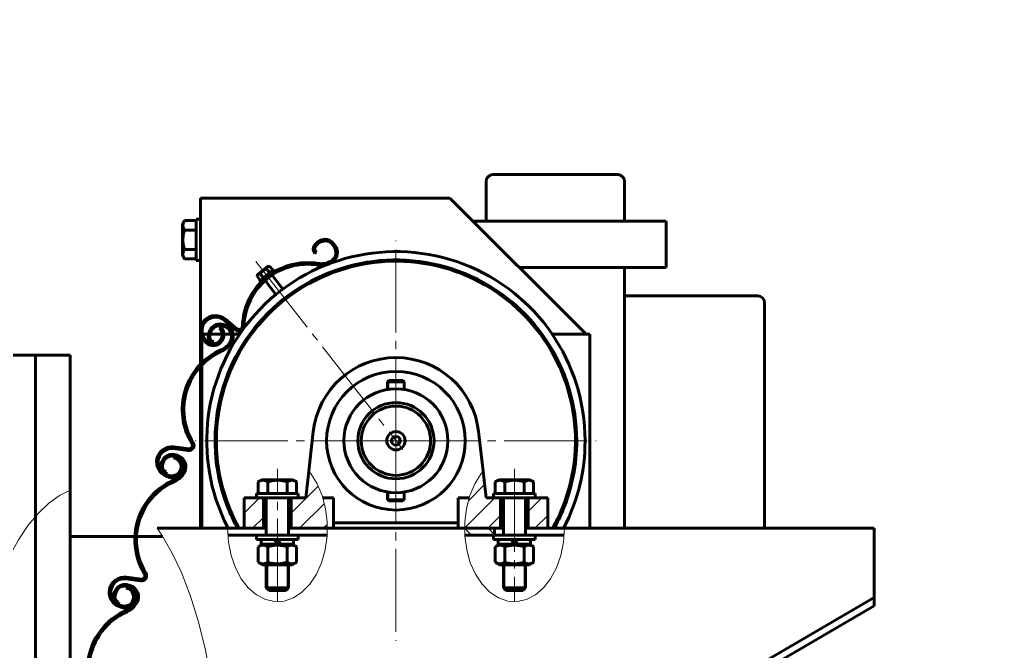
# Model space of a CAD drawing. Header units: millimetres. Extents: x 0 to 1682, y 0 to 594.
# Drawn here: x 641.1 to 820.2, y 185.7 to 299.6 of the extents above; entities that cross this region are included whole.
import ezdxf

# ---------------------------------------------------------------- set-up
doc = ezdxf.new("R2010")
doc.units = ezdxf.units.MM
for name, pattern in [('K5LT_AXLED', [19.5, 15, -1.5, 1.5, -1.5]), ('K5LT_BASIC', [0]), ('K5LT_THIN', [0]), ('K5LT_THIN_INCLUDED_TO_HATCHING', [0])]:
    doc.linetypes.add(name, pattern=pattern)
doc.layers.add('Системный слой', color=7, linetype='Continuous')
pattern_1 = [(45, (0, 0), (-2.12132, 2.12132), [])]

# ---------------------------------------------------------------- blocks, each defined once
blk = doc.blocks.new('U195')
at = {"layer": 'Системный слой', "color": 5, "linetype": 'K5LT_BASIC', "lineweight": 60, "true_color": 0x0000ff}
for start, end in [(0, 202.6705), (337.3295, 0)]:
    blk.add_arc((708.89, 223.67), 32.62, start, end, dxfattribs=at)
blk = doc.blocks.new('U196')
at = {"layer": 'Системный слой', "color": 5, "linetype": 'K5LT_BASIC', "lineweight": 60, "true_color": 0x0000ff}
for start, end in [(0, 207.1186), (332.8814, 0)]:
    blk.add_arc((708.89, 223.67), 34.12, start, end, dxfattribs=at)
blk = doc.blocks.new('U197')
at = {"layer": 'Системный слой', "color": 5, "linetype": 'K5LT_BASIC', "lineweight": 60, "true_color": 0x0000ff}
for p, q in [((675.08, 242.87), (674, 242.87)), ((677.57, 242.87), (675.38, 242.87)), ((679.23, 242.87), (677.87, 242.87)), ((680.68, 242.87), (679.53, 242.87)), ((682.83, 242.87), (682.52, 242.87)), ((735.27, 242.87), (734.96, 242.87)), ((743.89, 242.87), (737.11, 242.87))]:
    blk.add_line(p, q, dxfattribs=at)
blk = doc.blocks.new('U198')
at = {"layer": 'Системный слой', "color": 5, "linetype": 'K5LT_BASIC', "lineweight": 60, "true_color": 0x0000ff}
for p, q in [((673.89, 242.31), (673.89, 237.73)), ((673.89, 237.3), (673.89, 208.62))]:
    blk.add_line(p, q, dxfattribs=at)
blk = doc.blocks.new('U199')
at = {"layer": 'Системный слой', "color": 5, "linetype": 'K5LT_BASIC', "lineweight": 60, "true_color": 0x0000ff}
for p, q in [((643.89, 239.12), (643.89, 210.05)), ((643.89, 113.03), (643.89, 96.62))]:
    blk.add_line(p, q, dxfattribs=at)
blk = doc.blocks.new('U200')
at = {"layer": 'Системный слой', "color": 5, "linetype": 'K5LT_BASIC', "lineweight": 60, "true_color": 0x0000ff}
for p, q in [((673.64, 243.89), (673.64, 267.42)), ((673.64, 237.48), (673.64, 243.13)), ((673.64, 207.87), (673.64, 237.04))]:
    blk.add_line(p, q, dxfattribs=at)
blk = doc.blocks.new('U201')
at = {"layer": 'Системный слой', "color": 5, "linetype": 'K5LT_BASIC', "lineweight": 60, "true_color": 0x0000ff}
for p, q in [((678.52, 207.87), (665.81, 207.87)), ((721.27, 207.87), (696.52, 207.87)), ((795.14, 207.87), (739.27, 207.87))]:
    blk.add_line(p, q, dxfattribs=at)
blk = doc.blocks.new('U202')
at = {"layer": 'Системный слой', "color": 5, "linetype": 'K5LT_BASIC', "lineweight": 60, "true_color": 0x0000ff}
for p, q in [((650.14, 214.78), (650.14, 239.12)), ((650.14, 96.62), (650.14, 108.3))]:
    blk.add_line(p, q, dxfattribs=at)
blk = doc.blocks.new('U203')
at = {"layer": 'Системный слой', "color": 5, "linetype": 'K5LT_BASIC', "lineweight": 60, "true_color": 0x0000ff}
for start, end in [(338.0155, 180), (180, 201.9845)]:
    blk.add_arc((708.89, 223.67), 32.38, start, end, dxfattribs=at)
blk = doc.blocks.new('U204')
at = {"layer": 'Системный слой', "color": 7, "linetype": 'K5LT_THIN_INCLUDED_TO_HATCHING', "lineweight": 18}
for p, q in [((693.52, 217.74), (693.18, 218.17)), ((694.68, 215.9), (693.52, 217.74)), ((695.58, 213.77), (694.68, 215.9)), ((696.19, 211.43), (695.58, 213.77)), ((696.49, 208.96), (696.19, 211.43)), ((678.52, 207.87), (678.68, 205.37)), ((696.47, 206.45), (696.49, 208.96)), ((696.12, 203.99), (696.47, 206.45)), ((678.68, 205.37), (679.16, 202.97)), ((679.16, 202.97), (679.94, 200.73)), ((695.47, 201.67), (696.12, 203.99)), ((679.94, 200.73), (680.99, 198.76)), ((694.54, 199.58), (695.47, 201.67)), ((693.35, 197.78), (694.54, 199.58)), ((680.99, 198.76), (682.27, 197.11)), ((682.27, 197.11), (683.74, 195.85)), ((691.95, 196.34), (693.35, 197.78)), ((683.74, 195.85), (685.35, 195.01)), ((688.74, 194.74), (690.4, 195.32)), ((690.4, 195.32), (691.95, 196.34)), ((685.35, 195.01), (687.03, 194.64)), ((687.03, 194.64), (688.74, 194.74))]:
    blk.add_line(p, q, dxfattribs=at)
blk = doc.blocks.new('U205')
at = {"layer": 'Системный слой', "color": 5, "linetype": 'K5LT_BASIC', "lineweight": 60, "true_color": 0x0000ff}
for p, q in [((683.77, 205.87), (691.16, 205.87)), ((691.16, 205.87), (691.27, 205.87))]:
    blk.add_line(p, q, dxfattribs=at)
blk = doc.blocks.new('U206')
at = {"layer": 'Системный слой', "color": 5, "linetype": 'K5LT_BASIC', "lineweight": 60, "true_color": 0x0000ff}
for p, q in [((683.77, 206.62), (691.16, 206.62)), ((691.16, 206.62), (691.27, 206.62))]:
    blk.add_line(p, q, dxfattribs=at)
blk = doc.blocks.new('U207')
at = {"layer": 'Системный слой', "color": 5, "linetype": 'K5LT_BASIC', "lineweight": 60, "true_color": 0x0000ff}
for p, q in [((685.02, 207.87), (685.52, 207.87)), ((689.52, 207.87), (690.02, 207.87))]:
    blk.add_line(p, q, dxfattribs=at)
blk = doc.blocks.new('U208')
at = {"layer": 'Системный слой', "color": 5, "linetype": 'K5LT_BASIC', "lineweight": 60, "true_color": 0x0000ff}
for p, q in [((678.56, 206.62), (683.77, 206.62)), ((691.27, 206.62), (696.48, 206.62))]:
    blk.add_line(p, q, dxfattribs=at)
blk = doc.blocks.new('U209')
at = {"layer": 'Системный слой', "color": 5, "linetype": 'K5LT_BASIC', "lineweight": 60, "true_color": 0x0000ff}
for p, q in [((684.61, 205), (687.35, 205)), ((688, 205), (690.43, 205))]:
    blk.add_line(p, q, dxfattribs=at)
blk = doc.blocks.new('U210')
at = {"layer": 'Системный слой', "color": 5, "linetype": 'K5LT_BASIC', "lineweight": 60, "true_color": 0x0000ff}
for p, q in [((685.52, 213.37), (685.52, 206.62)), ((685.52, 201.3), (685.52, 197.12))]:
    blk.add_line(p, q, dxfattribs=at)
blk = doc.blocks.new('U211')
at = {"layer": 'Системный слой', "color": 5, "linetype": 'K5LT_BASIC', "lineweight": 60, "true_color": 0x0000ff}
for p, q in [((689.52, 213.37), (689.52, 206.62)), ((689.52, 201.3), (689.52, 197.12))]:
    blk.add_line(p, q, dxfattribs=at)
blk = doc.blocks.new('U212')
at = {"layer": 'Системный слой', "color": 5, "linetype": 'K5LT_BASIC', "lineweight": 60, "true_color": 0x0000ff}
for p, q in [((687.52, 197.12), (685.52, 197.12)), ((689.52, 197.12), (687.52, 197.12))]:
    blk.add_line(p, q, dxfattribs=at)
blk = doc.blocks.new('U213')
at = {"layer": 'Системный слой', "color": 5, "linetype": 'K5LT_BASIC', "lineweight": 60, "true_color": 0x0000ff}
for p, q in [((687.52, 196.62), (686.02, 196.62)), ((689.02, 196.62), (687.52, 196.62))]:
    blk.add_line(p, q, dxfattribs=at)
blk = doc.blocks.new('U214')
at = {"layer": 'Системный слой', "color": 7, "linetype": 'K5LT_THIN_INCLUDED_TO_HATCHING', "lineweight": 18}
for p, q in [((723.11, 215.9), (724.26, 217.74)), ((724.26, 217.74), (724.61, 218.17)), ((722.21, 213.77), (723.11, 215.9)), ((721.6, 211.43), (722.21, 213.77)), ((721.3, 208.96), (721.6, 211.43)), ((721.32, 206.45), (721.3, 208.96)), ((739.27, 207.87), (739.11, 205.37)), ((721.66, 203.99), (721.32, 206.45)), ((739.11, 205.37), (738.63, 202.97)), ((722.31, 201.67), (721.66, 203.99)), ((738.63, 202.97), (737.85, 200.73)), ((723.25, 199.58), (722.31, 201.67)), ((737.85, 200.73), (736.8, 198.76)), ((724.44, 197.78), (723.25, 199.58)), ((725.84, 196.34), (724.44, 197.78)), ((735.52, 197.11), (734.05, 195.85)), ((736.8, 198.76), (735.52, 197.11)), ((727.39, 195.32), (725.84, 196.34)), ((729.05, 194.74), (727.39, 195.32)), ((734.05, 195.85), (732.44, 195.01)), ((730.75, 194.64), (729.05, 194.74)), ((732.44, 195.01), (730.75, 194.64))]:
    blk.add_line(p, q, dxfattribs=at)
blk = doc.blocks.new('U215')
at = {"layer": 'Системный слой', "color": 5, "linetype": 'K5LT_BASIC', "lineweight": 60, "true_color": 0x0000ff}
for p, q in [((727.36, 205), (730.1, 205)), ((730.75, 205), (733.18, 205))]:
    blk.add_line(p, q, dxfattribs=at)
blk = doc.blocks.new('U216')
at = {"layer": 'Системный слой', "color": 5, "linetype": 'K5LT_BASIC', "lineweight": 60, "true_color": 0x0000ff}
for p, q in [((727.77, 207.87), (728.27, 207.87)), ((732.27, 207.87), (732.77, 207.87))]:
    blk.add_line(p, q, dxfattribs=at)
blk = doc.blocks.new('U217')
at = {"layer": 'Системный слой', "color": 5, "linetype": 'K5LT_BASIC', "lineweight": 60, "true_color": 0x0000ff}
for p, q in [((728.27, 213.37), (728.27, 206.62)), ((728.27, 201.3), (728.27, 197.12))]:
    blk.add_line(p, q, dxfattribs=at)
blk = doc.blocks.new('U218')
at = {"layer": 'Системный слой', "color": 5, "linetype": 'K5LT_BASIC', "lineweight": 60, "true_color": 0x0000ff}
for p, q in [((732.27, 213.37), (732.27, 206.62)), ((732.27, 201.3), (732.27, 197.12))]:
    blk.add_line(p, q, dxfattribs=at)
blk = doc.blocks.new('U219')
at = {"layer": 'Системный слой', "color": 5, "linetype": 'K5LT_BASIC', "lineweight": 60, "true_color": 0x0000ff}
for p, q in [((730.27, 197.12), (728.27, 197.12)), ((732.27, 197.12), (730.27, 197.12))]:
    blk.add_line(p, q, dxfattribs=at)
blk = doc.blocks.new('U220')
at = {"layer": 'Системный слой', "color": 5, "linetype": 'K5LT_BASIC', "lineweight": 60, "true_color": 0x0000ff}
for p, q in [((730.27, 196.62), (728.77, 196.62)), ((731.77, 196.62), (730.27, 196.62))]:
    blk.add_line(p, q, dxfattribs=at)
blk = doc.blocks.new('U221')
at = {"layer": 'Системный слой', "color": 5, "linetype": 'K5LT_BASIC', "lineweight": 60, "true_color": 0x0000ff}
for p, q in [((726.52, 205.87), (733.91, 205.87)), ((733.91, 205.87), (734.02, 205.87))]:
    blk.add_line(p, q, dxfattribs=at)
blk = doc.blocks.new('U222')
at = {"layer": 'Системный слой', "color": 5, "linetype": 'K5LT_BASIC', "lineweight": 60, "true_color": 0x0000ff}
for p, q in [((726.52, 206.62), (733.91, 206.62)), ((733.91, 206.62), (734.02, 206.62))]:
    blk.add_line(p, q, dxfattribs=at)
blk = doc.blocks.new('U223')
at = {"layer": 'Системный слой', "color": 7, "linetype": 'K5LT_THIN_INCLUDED_TO_HATCHING', "lineweight": 18}
for p, q in [((648.2, 213.79), (646.28, 212.41)), ((650.14, 214.78), (648.2, 213.79)), ((646.28, 212.41), (644.4, 210.62)), ((644.4, 210.62), (642.57, 208.41)), ((642.57, 208.41), (640.81, 205.77)), ((666.77, 206.46), (665.81, 207.87)), ((668.52, 203.41), (666.77, 206.46)), ((640.81, 205.77), (639.11, 202.7)), ((639.11, 202.7), (637.51, 199.18)), ((670.2, 199.87), (668.52, 203.41)), ((637.51, 199.18), (636.01, 195.18)), ((671.77, 195.81), (670.2, 199.87)), ((673.22, 191.18), (671.77, 195.81)), ((636.01, 195.18), (634.64, 190.69)), ((634.64, 190.69), (633.42, 185.67)), ((674.52, 185.95), (673.22, 191.18)), ((633.42, 185.67), (632.4, 180.1)), ((675.6, 180.09), (674.52, 185.95)), ((632.4, 180.1), (631.62, 173.98)), ((676.42, 173.6), (675.6, 180.09)), ((631.62, 173.98), (631.13, 167.33)), ((676.9, 166.64), (676.42, 173.6)), ((631.13, 167.33), (631.01, 160.31)), ((676.98, 159.54), (676.9, 166.64)), ((631.01, 160.31), (631.27, 153.23)), ((676.69, 152.66), (676.98, 159.54)), ((631.27, 153.23), (631.92, 146.45)), ((676.06, 146.24), (676.69, 152.66)), ((631.92, 146.45), (632.86, 140.24)), ((675.16, 140.37), (676.06, 146.24)), ((632.86, 140.24), (634.05, 134.67)), ((674.04, 135.06), (675.16, 140.37)), ((634.05, 134.67), (635.42, 129.72)), ((672.75, 130.28), (674.04, 135.06)), ((635.42, 129.72), (636.93, 125.35)), ((671.32, 126.02), (672.75, 130.28)), ((669.77, 122.24), (671.32, 126.02)), ((636.93, 125.35), (638.55, 121.53)), ((638.55, 121.53), (640.27, 118.22)), ((640.27, 118.22), (642.06, 115.39)), ((642.06, 115.39), (643.9, 113.02)), ((643.9, 113.02), (645.8, 111.09)), ((645.8, 111.09), (647.73, 109.59)), ((647.73, 109.59), (649.69, 108.5)), ((649.69, 108.5), (650.14, 108.3))]:
    blk.add_line(p, q, dxfattribs=at)
blk = doc.blocks.new('U224')
at = {"layer": 'Системный слой', "color": 5, "linetype": 'K5LT_BASIC', "lineweight": 60, "true_color": 0x0000ff}
for p, q in [((661.81, 206.37), (650.14, 206.37)), ((666.82, 206.37), (662.11, 206.37))]:
    blk.add_line(p, q, dxfattribs=at)
blk = doc.blocks.new('U225')
at = {"layer": 'Системный слой', "color": 5, "linetype": 'K5LT_BASIC', "lineweight": 60, "true_color": 0x0000ff}
for p, q in [((661.81, 206.37), (656.77, 206.37)), ((666.82, 206.37), (662.11, 206.37))]:
    blk.add_line(p, q, dxfattribs=at)
blk = doc.blocks.new('U226')
at = {"layer": 'Системный слой', "color": 30, "linetype": 'K5LT_AXLED', "lineweight": 18, "true_color": 0xff8000}
for q in [(708.89, 259.8), (672.77, 223.67), (708.89, 187.55), (745.02, 223.67)]:
    blk.add_line((708.89, 223.67), q, dxfattribs=at)

msp = doc.modelspace()

# ---------------------------------------------------------------- hatches: boundary and pattern name
at = {"layer": 'Системный слой'}
h = msp.add_hatch(dxfattribs=at)
h.set_pattern_fill('Металл', angle=45, style=0, pattern_type=0)
h.set_pattern_definition(pattern_1)
h.paths.add_polyline_path([(690.0189, 207.8718), (696.5189, 207.8718), (696.3576, 210.3693), (695.8794, 212.7771), (695.1016, 215.0092), (694.0519, 216.9854), (693.1823, 218.1696), (692.6439, 213.3718), (690.0189, 213.3718)])
h.paths.add_polyline_path([(681.5189, 207.8718), (685.0189, 207.8718), (685.0189, 213.3718), (681.5189, 213.3718)])
h = msp.add_hatch(dxfattribs=at)
h.set_pattern_fill('Металл', angle=45, style=0, pattern_type=0)
h.set_pattern_definition(pattern_1)
h.paths.add_polyline_path([(732.7689, 207.8718), (736.2689, 207.8718), (736.2689, 213.3718), (732.7689, 213.3718)])
h.paths.add_polyline_path([(721.2689, 207.8718), (727.7689, 207.8718), (727.7689, 213.3718), (725.1439, 213.3718), (724.6055, 218.1696), (723.3886, 216.4135), (722.4184, 214.3512), (721.7296, 212.0566), (721.3469, 209.612)])
h = msp.add_hatch(dxfattribs=at)
h.set_pattern_fill('Металл', angle=135, style=0, pattern_type=0)
h.set_pattern_definition([(135, (0, 0), (-2.12132, -2.12132), [])])
h.paths.add_polyline_path([(726.6439, 207.8718), (721.2689, 207.8718), (721.309, 206.6218), (726.6439, 206.6218)])

# ---------------------------------------------------------------- linework, layer by layer
at = {"layer": 'Системный слой', "color": 5, "linetype": 'K5LT_BASIC', "lineweight": 60, "true_color": 0x0000ff}
for p, q in [((748.8939, 271.6718), (726.3939, 271.6718)), ((725.1439, 270.4218), (725.1439, 263.2968)), ((750.1439, 270.4218), (750.1439, 263.2968)), ((673.6439, 267.4218), (675.8939, 267.4218)), ((675.8939, 267.4218), (718.6439, 267.4218)), ((743.1939, 242.8718), (718.6439, 267.4218)), ((670.7485, 263.3859), (670.3939, 262.7718)), ((672.8939, 263.3859), (670.7485, 263.3859)), ((672.8939, 256.1718), (672.8939, 263.6718)), ((673.6439, 263.6718), (672.8939, 263.6718)), ((673.6439, 256.1718), (673.6439, 263.6718)), ((670.3939, 262.7718), (670.3939, 257.0718)), ((672.8939, 261.6539), (670.7485, 261.6539)), ((757.6439, 263.2968), (722.7689, 263.2968)), ((757.6439, 263.2968), (757.6439, 254.9218)), ((672.8939, 258.1898), (670.7485, 258.1898)), ((697.698, 258.74), (697.4723, 259.0395)), ((697.7119, 259.2201), (697.9376, 258.9206)), ((670.7485, 256.4577), (670.3939, 257.0718)), ((672.8939, 256.4577), (670.7485, 256.4577)), ((694.2873, 257.422), (694.1823, 257.5613)), ((694.5269, 257.6026), (694.2873, 257.422)), ((694.4219, 257.7418), (694.5269, 257.6026)), ((673.6439, 256.1718), (672.8939, 256.1718)), ((685.7584, 255.0839), (684.0028, 253.717)), ((686.1412, 253.9562), (685.5674, 254.6931)), ((686.1368, 255.1365), (685.7584, 255.0839)), ((686.7106, 254.3995), (686.1368, 255.1365)), ((687.0075, 254.3138), (686.8539, 254.5111)), ((757.6439, 254.9218), (731.1439, 254.9218)), ((750.1439, 254.9218), (750.1439, 249.7968)), ((683.8591, 253.363), (684.0028, 253.717)), ((684.4328, 252.6261), (683.8591, 253.363)), ((685.0023, 253.0695), (684.4285, 253.8064)), ((685.1039, 252.8318), (685.1211, 252.8098)), ((686.3467, 253.7993), (686.362, 253.7796)), ((686.5467, 253.5424), (688.5006, 251.0329)), ((684.4431, 252.3172), (684.2895, 252.5145)), ((685.3058, 252.5725), (687.2598, 250.0628)), ((750.1439, 249.7968), (750.1439, 248.5468)), ((774.1439, 249.7968), (750.1439, 249.7968)), ((750.1439, 248.5468), (750.1439, 207.8718)), ((775.3939, 207.8718), (775.3939, 248.5468)), ((678.1517, 245.6042), (680.1851, 243.8706)), ((677.0784, 243.9923), (677.289, 244.206)), ((678.0687, 244.2041), (677.7163, 244.3324)), ((677.8189, 244.6143), (678.1713, 244.486)), ((679.9905, 243.6423), (677.957, 245.3759)), ((674.3443, 241.627), (674.1713, 241.8566)), ((674.4109, 242.0371), (674.5839, 241.8075)), ((743.8939, 208.6218), (743.8939, 242.8718)), ((675.926, 241.2411), (675.7622, 241.3008)), ((675.8648, 241.5827), (676.0286, 241.523)), ((676.0286, 241.523), (675.926, 241.2411)), ((606.3939, 239.1218), (643.8939, 239.1218)), ((643.8939, 239.1218), (645.8939, 239.1218)), ((645.8939, 239.1218), (650.1439, 239.1218)), ((707.6307, 234.5468), (707.3939, 234.31)), ((707.3939, 234.31), (707.3939, 232.9261)), ((710.3939, 234.31), (707.3939, 234.31)), ((710.1571, 234.5468), (707.6307, 234.5468)), ((710.1571, 234.5468), (710.3939, 234.31)), ((710.3939, 234.31), (710.3939, 232.9261)), ((693.9875, 225.3446), (693.1823, 218.1696)), ((724.6055, 218.1696), (723.8003, 225.3446)), ((671.4408, 221.8979), (668.7911, 222.2443)), ((668.83, 222.5418), (671.4796, 222.1953)), ((668.8079, 220.6054), (668.8681, 220.8993)), ((669.5182, 220.7118), (669.1658, 220.8401)), ((669.2684, 221.122), (669.6208, 220.9937)), ((667.3755, 217.7488), (667.2116, 217.8084)), ((667.3143, 218.0904), (667.4781, 218.0307)), ((667.4781, 218.0307), (667.3755, 217.7488)), ((667.803, 217.1325), (667.5329, 217.2309)), ((667.6355, 217.5128), (667.9057, 217.4145)), ((692.6439, 213.3718), (693.1823, 218.1696)), ((724.6055, 218.1696), (725.1439, 213.3718)), ((684.0548, 216.2673), (684.6689, 216.6218)), ((684.0548, 214.1218), (684.0548, 216.2673)), ((690.3689, 216.6218), (684.6689, 216.6218)), ((685.7868, 214.1218), (685.7868, 216.2673)), ((689.251, 214.1218), (689.251, 216.2673)), ((690.983, 216.2673), (690.3689, 216.6218)), ((690.983, 214.1218), (690.983, 216.2673)), ((726.8048, 216.2673), (727.4189, 216.6218)), ((726.8048, 214.1218), (726.8048, 216.2673)), ((733.1189, 216.6218), (727.4189, 216.6218)), ((728.5368, 214.1218), (728.5368, 216.2673)), ((732.001, 214.1218), (732.001, 216.2673)), ((733.733, 216.2673), (733.1189, 216.6218)), ((733.733, 214.1218), (733.733, 216.2673)), ((650.1439, 183.8718), (650.1439, 214.7765)), ((681.5189, 213.3718), (683.7689, 213.3718)), ((681.5189, 207.8718), (681.5189, 213.3718)), ((683.7689, 213.3718), (683.7689, 214.1218)), ((683.7689, 214.1218), (691.2689, 214.1218)), ((683.7689, 213.3718), (691.2689, 213.3718)), ((685.0189, 213.3718), (685.0189, 207.8718)), ((690.0189, 213.3718), (690.0189, 207.8718)), ((691.2689, 213.3718), (691.2689, 214.1218)), ((691.2689, 213.3718), (692.6439, 213.3718)), ((695.7069, 213.3718), (697.6439, 213.3718)), ((697.6439, 213.3718), (697.6439, 207.8718)), ((707.3939, 213.0336), (707.3939, 214.4176)), ((710.3939, 213.0336), (710.3939, 214.4176)), ((720.1439, 207.8718), (720.1439, 213.3718)), ((720.1439, 213.3718), (722.0809, 213.3718)), ((725.1439, 213.3718), (726.5189, 213.3718)), ((726.5189, 213.3718), (726.5189, 214.1218)), ((726.5189, 214.1218), (734.0189, 214.1218)), ((726.5189, 213.3718), (734.0189, 213.3718)), ((727.7689, 213.3718), (727.7689, 207.8718)), ((732.7689, 213.3718), (732.7689, 207.8718)), ((734.0189, 213.3718), (734.0189, 214.1218)), ((734.0189, 213.3718), (736.2689, 213.3718)), ((736.2689, 213.3718), (736.2689, 207.8718)), ((707.6307, 212.7968), (707.3939, 213.0336)), ((707.3939, 213.0336), (710.3939, 213.0336)), ((707.6307, 212.7968), (710.1571, 212.7968)), ((710.1571, 212.7968), (710.3939, 213.0336)), ((643.8939, 113.0323), (643.8939, 210.049)), ((673.8939, 208.6218), (673.8939, 207.8718)), ((681.5189, 207.8718), (678.5189, 207.8718)), ((685.0189, 207.8718), (681.5189, 207.8718)), ((696.5189, 207.8718), (690.0189, 207.8718)), ((696.5189, 207.8718), (697.6439, 207.8718)), ((697.6439, 208.8718), (720.1439, 208.8718)), ((720.1439, 207.8718), (721.2689, 207.8718)), ((727.7689, 207.8718), (721.2689, 207.8718)), ((721.2689, 207.8718), (726.6439, 207.8718)), ((726.6439, 206.6218), (726.6439, 207.8718)), ((736.2689, 207.8718), (732.7689, 207.8718)), ((739.2689, 207.8718), (736.2689, 207.8718)), ((743.8939, 207.8718), (743.8939, 208.6218)), ((795.1439, 205.8718), (795.1439, 207.8718)), ((656.7689, 206.3718), (654.6439, 206.3718)), ((683.7689, 205.8718), (683.7689, 206.6218)), ((691.2689, 205.8718), (691.2689, 206.6218)), ((726.5189, 206.6218), (721.309, 206.6218)), ((726.5189, 205.8718), (726.5189, 206.6218)), ((734.0189, 206.6218), (739.2288, 206.6218)), ((734.0189, 205.8718), (734.0189, 206.6218)), ((684.8189, 204.9968), (684.0548, 204.5557)), ((684.0548, 204.5557), (684.0548, 201.738)), ((684.6064, 204.9968), (684.6064, 205.8718)), ((685.7868, 204.5557), (685.7868, 201.738)), ((687.0338, 205.8718), (687.3522, 204.9968)), ((687.3522, 204.9968), (688.004, 204.9968)), ((687.6856, 205.8718), (688.004, 204.9968)), ((689.251, 204.5557), (689.251, 201.738)), ((690.2189, 204.9968), (690.983, 204.5557)), ((690.4314, 204.9968), (690.4314, 205.8718)), ((690.983, 204.5557), (690.983, 201.738)), ((727.5689, 204.9968), (726.8048, 204.5557)), ((726.8048, 204.5557), (726.8048, 201.738)), ((727.3564, 204.9968), (727.3564, 205.8718)), ((728.5368, 204.5557), (728.5368, 201.738)), ((729.7838, 205.8718), (730.1022, 204.9968)), ((730.1022, 204.9968), (730.754, 204.9968)), ((730.4356, 205.8718), (730.754, 204.9968)), ((732.001, 204.5557), (732.001, 201.738)), ((732.9689, 204.9968), (733.733, 204.5557)), ((733.1814, 204.9968), (733.1814, 205.8718)), ((733.733, 204.5557), (733.733, 201.738)), ((795.1439, 195.3718), (795.1439, 205.8718)), ((684.0548, 201.738), (684.8189, 201.2968)), ((684.8189, 201.2968), (690.2189, 201.2968)), ((690.983, 201.738), (690.2189, 201.2968)), ((726.8048, 201.738), (727.5689, 201.2968)), ((727.5689, 201.2968), (732.9689, 201.2968)), ((733.733, 201.738), (732.9689, 201.2968)), ((660.2795, 199.0495), (662.9291, 198.703)), ((662.8902, 198.4055), (660.2406, 198.752)), ((660.2574, 197.1131), (660.3176, 197.407)), ((660.9677, 197.2195), (660.6153, 197.3477)), ((660.7179, 197.6297), (661.0703, 197.5014)), ((685.5189, 197.1218), (686.0189, 196.6218)), ((689.5189, 197.1218), (689.0189, 196.6218)), ((728.2689, 197.1218), (728.7689, 196.6218)), ((732.2689, 197.1218), (731.7689, 196.6218)), ((795.1439, 195.3718), (669.7722, 122.2384)), ((795.1439, 193.8718), (795.1439, 195.3718)), ((658.825, 194.2565), (658.6611, 194.3161)), ((658.7638, 194.598), (658.9276, 194.5384)), ((658.9276, 194.5384), (658.825, 194.2565)), ((659.2525, 193.6402), (658.9824, 193.7386)), ((659.085, 194.0205), (659.3551, 193.9221)), ((795.1439, 193.8718), (668.7746, 120.1564))]:
    msp.add_line(p, q, dxfattribs=at)
at = {"layer": 'Системный слой', "color": 30, "linetype": 'K5LT_AXLED', "lineweight": 18, "true_color": 0xff8000}
for p, q in [((683.6491, 255.9764), (710.1254, 222.096)), ((687.5189, 194.6218), (687.5189, 218.6218)), ((730.2689, 218.6218), (730.2689, 194.6218))]:
    msp.add_line(p, q, dxfattribs=at)
at = {"layer": 'Системный слой', "color": 7, "linetype": 'K5LT_THIN', "lineweight": 18}
for p, q in [((685.2026, 252.9086), (685.2148, 252.8928)), ((685.2026, 252.9086), (685.2148, 252.8928)), ((685.3994, 252.6557), (686.892, 250.7387)), ((685.3994, 252.6557), (686.892, 250.7387)), ((686.2481, 253.7225), (686.2588, 253.7088)), ((686.4434, 253.4717), (687.9375, 251.5527)), ((687.9375, 251.5527), (688.4005, 250.958)), ((687.3567, 250.1419), (686.892, 250.7387)), ((707.6126, 234.31), (707.6126, 234.5288)), ((707.6126, 234.31), (707.6126, 232.9589)), ((710.1751, 234.31), (710.1751, 234.5288)), ((710.1751, 234.31), (710.1751, 232.9589)), ((707.6126, 213.0336), (707.6126, 214.3848)), ((710.1751, 213.0336), (710.1751, 214.3848)), ((707.6126, 213.0336), (707.6126, 212.8149)), ((710.1751, 213.0336), (710.1751, 212.8149)), ((685.7689, 201.2968), (685.7689, 197.1218)), ((689.2689, 201.2968), (689.2689, 197.1218)), ((728.5189, 201.2968), (728.5189, 197.1218)), ((732.0189, 201.2968), (732.0189, 197.1218)), ((685.7689, 197.1218), (685.7689, 196.8718)), ((689.2689, 197.1218), (689.2689, 196.8718)), ((728.5189, 197.1218), (728.5189, 196.8718)), ((732.0189, 197.1218), (732.0189, 196.8718))]:
    msp.add_line(p, q, dxfattribs=at)
at = {"layer": 'Системный слой', "color": 5, "linetype": 'K5LT_BASIC', "lineweight": 60, "true_color": 0x0000ff}
for radius in [12.5, 9.375, 6.875, 6.25, 1.65, 0.7875]:
    msp.add_circle((708.8939, 223.6718), radius, dxfattribs=at)
for centre, radius, start, end in [((726.3939, 270.4218), 1.25, 90, 180), ((748.8939, 270.4218), 1.25, 0, 90), ((696.5181, 257.24), 2.875, 117.456943, 145.216457), ((696.1146, 258.0164), 2, 37, 117.456943), ((695.0808, 258.2383), 1.125, 145.216457, 217), ((695.0808, 258.2383), 0.825, 145.216457, 217), ((696.5181, 257.24), 2.575, 117.456943, 145.216457), ((696.1146, 258.0164), 1.7, 37, 117.456943), ((696.2405, 257.6417), 1.825, 299.537332, 37), ((696.2405, 257.6417), 2.125, 299.537332, 37), ((692.9623, 244.0587), 11.75, 80.620922, 178.669111), ((692.9623, 244.0587), 11.45, 80.620922, 178.669111), ((695.4394, 259.0555), 3.75, 260.620922, 299.537332), ((695.4394, 259.0555), 3.45, 260.620922, 299.537332), ((774.1439, 248.5468), 1.25, 0, 90), ((676.3675, 243.5116), 2.75, 49.54983, 217), ((676.3675, 243.5116), 2.45, 49.54983, 217), ((675.9116, 242.808), 1.9625, 217, 45.423967), ((675.9116, 242.808), 1.6625, 217, 45.423967), ((677.8961, 242.3035), 2.875, 150.456943, 178.216457), ((677.1348, 242.7349), 2, 70, 150.456943), ((677.1348, 242.7349), 1.7, 70, 150.456943), ((677.4445, 242.4892), 1.825, 332.537332, 70), ((677.4445, 242.4892), 2.125, 332.537332, 70), ((680.5906, 244.3462), 0.925, 229.54983, 358.669111), ((680.5906, 244.3462), 0.625, 229.54983, 358.669111), ((676.1469, 242.3579), 1.125, 178.216457, 250), ((676.1469, 242.3579), 0.825, 178.216457, 250), ((677.8961, 242.3035), 2.575, 150.456943, 178.216457), ((682.093, 229.3121), 11.75, 113.620922, 211.669111), ((676.0026, 243.2386), 3.45, 293.620922, 332.537332), ((676.0026, 243.2386), 3.75, 293.620922, 332.537332), ((682.093, 229.3121), 11.45, 113.620922, 211.669111), ((708.8939, 223.6718), 15, 6.402847, 173.597153), ((668.4734, 219.815), 2.75, 82.54983, 250), ((668.4734, 219.815), 2.45, 82.54983, 250), ((671.5607, 222.8151), 0.925, 262.54983, 31.669111), ((671.5607, 222.8151), 0.625, 262.54983, 31.669111), ((668.5843, 219.2426), 2, 70, 150.456943), ((668.5843, 219.2426), 1.7, 70, 150.456943), ((668.4743, 218.9767), 1.9625, 250, 78.423967), ((668.4743, 218.9767), 1.6625, 250, 78.423967), ((668.894, 218.9969), 1.825, 332.537332, 70), ((668.894, 218.9969), 2.125, 332.537332, 70), ((667.5964, 218.8656), 1.125, 178.216457, 250), ((669.3456, 218.8111), 2.875, 150.456943, 178.216457), ((667.5964, 218.8656), 0.825, 178.216457, 250), ((669.3456, 218.8111), 2.575, 150.456943, 178.216457), ((667.4521, 219.7463), 3.45, 293.620922, 332.537332), ((667.4521, 219.7463), 3.75, 293.620922, 332.537332), ((673.5425, 205.8198), 11.75, 113.620922, 152.975596), ((673.5425, 205.8198), 11.45, 113.620922, 153.482296), ((708.8939, 223.6718), 32.375, 201.984454, 209.21124), ((708.8939, 223.6718), 32.375, 330.78876, 338.015546), ((673.5425, 205.8198), 11.75, 152.975596, 211.669111), ((673.5425, 205.8198), 11.45, 153.482296, 211.669111), ((708.8939, 223.6718), 32.625, 202.670482, 208.966043), ((708.8939, 223.6718), 32.625, 331.033957, 337.329518), ((708.8939, 223.6718), 34.125, 207.118594, 207.581099), ((708.8939, 223.6718), 34.125, 332.418901, 332.881406), ((659.9229, 196.3227), 2.75, 82.54983, 250), ((663.0102, 199.3227), 0.925, 262.54983, 31.669111), ((663.0102, 199.3227), 0.625, 262.54983, 31.669111), ((659.9229, 196.3227), 2.45, 82.54983, 250), ((660.0338, 195.7503), 2, 70, 150.456943), ((660.0338, 195.7503), 1.7, 70, 150.456943), ((659.9238, 195.4844), 1.9625, 250, 78.423967), ((659.9238, 195.4844), 1.6625, 250, 78.423967), ((660.3435, 195.5045), 1.825, 332.537332, 70), ((660.3435, 195.5045), 2.125, 332.537332, 70), ((659.0459, 195.3733), 1.125, 178.216457, 250), ((660.7951, 195.3188), 2.875, 150.456943, 178.216457), ((659.0459, 195.3733), 0.825, 178.216457, 250), ((660.7951, 195.3188), 2.575, 150.456943, 178.216457), ((658.9016, 196.2539), 3.45, 293.620922, 332.537332), ((658.9016, 196.2539), 3.75, 293.620922, 332.537332), ((664.992, 182.3275), 11.75, 113.620922, 172.447365), ((664.992, 182.3275), 11.45, 113.620922, 172.248279)]:
    msp.add_arc(centre, radius, start, end, dxfattribs=at)
for points, degree, knots in [([(670.7485, 263.3859), (670.7096, 263.3186), (670.6508, 263.2072), (670.588, 263.0603), (670.5527, 262.9601), (670.5245, 262.8643), (670.5022, 262.767), (670.4861, 262.6552), (670.4795, 262.5498), (670.4812, 262.4488), (670.4902, 262.3523), (670.5055, 262.2587), (670.5303, 262.152), (670.5764, 262.0046), (670.6499, 261.8334), (670.7171, 261.7082), (670.7485, 261.6539)], 3, [0, 0, 0, 0, 2.03197676, 3.33971817, 4.35691028, 4.98286377, 6.14673398, 7.19733448, 8.23107414, 9.20464301, 10.12610383, 11.03238569, 11.92740894, 13.24282625, 15.35658079, 17, 17, 17, 17]), ([(670.7485, 261.6539), (670.7143, 261.5357), (670.6678, 261.3611), (670.6101, 261.1088), (670.5757, 260.9348), (670.5411, 260.7299), (670.5189, 260.5663), (670.499, 260.3714), (670.4861, 260.1925), (670.4795, 259.9816), (670.4812, 259.7796), (670.4902, 259.5866), (670.5055, 259.3994), (670.5303, 259.186), (670.5764, 258.8912), (670.6499, 258.5487), (670.7171, 258.2985), (670.7485, 258.1898)], 3, [0, 0, 0, 0, 1.88979329, 2.77228609, 3.97396019, 4.61319913, 5.96225261, 6.50830656, 7.62070709, 8.71525498, 9.7460926, 10.72175699, 11.68134955, 12.62902123, 14.02181603, 16.25990907, 18, 18, 18, 18]), ([(670.7485, 258.1898), (670.7096, 258.1225), (670.6508, 258.0111), (670.588, 257.8642), (670.5527, 257.7639), (670.5245, 257.6682), (670.5022, 257.5708), (670.4861, 257.4591), (670.4795, 257.3537), (670.4812, 257.2526), (670.4902, 257.1561), (670.5055, 257.0626), (670.5303, 256.9558), (670.5764, 256.8085), (670.6499, 256.6372), (670.7171, 256.5121), (670.7485, 256.4577)], 3, [0, 0, 0, 0, 2.03197676, 3.33971817, 4.35691028, 4.98286377, 6.14673398, 7.19733448, 8.23107414, 9.20464301, 10.12610383, 11.03238569, 11.92740894, 13.24282625, 15.35658079, 17, 17, 17, 17]), ([(684.2895, 252.5145), (684.4328, 252.6261), (686.7106, 254.3995), (686.8539, 254.5111)], 1, [0, 0, 0.72649731, 12.27350269, 13, 13]), ([(684.4285, 253.8064), (684.4713, 253.8653), (684.5469, 253.9633), (684.6675, 254.1007), (684.7886, 254.2217), (684.926, 254.3384), (685.0729, 254.4435), (685.2204, 254.5319), (685.3845, 254.616), (685.499, 254.6658), (685.5674, 254.6931)], 3, [0, 0, 0, 0, 1.59579414, 2.73694454, 4.10825495, 5.48183588, 6.85825495, 8.23694454, 9.38746081, 11, 11, 11, 11]), ([(686.1368, 255.1365), (686.0969, 255.1309), (686.0308, 255.1184), (685.9389, 255.0905), (685.859, 255.0549), (685.7831, 255.0058), (685.7164, 254.9446), (685.6618, 254.8756), (685.6115, 254.7928), (685.5828, 254.731), (685.5674, 254.6931)], 3, [0, 0, 0, 0, 1.59364619, 2.73359518, 4.10395904, 5.47717591, 6.85395904, 8.23359518, 9.38531285, 11, 11, 11, 11]), ([(683.8591, 253.363), (683.8743, 253.4005), (683.9026, 253.4616), (683.9523, 253.5439), (684.0064, 253.6127), (684.0727, 253.6741), (684.1484, 253.7237), (684.2286, 253.7597), (684.3212, 253.7881), (684.3881, 253.8008), (684.4285, 253.8064)], 3, [0, 0, 0, 0, 1.59580889, 2.73696753, 4.10828445, 5.48186787, 6.85828445, 8.23696753, 9.38747556, 11, 11, 11, 11]), ([(684.4431, 252.3172), (685.1039, 252.8318), (686.3467, 253.7993), (687.0075, 254.3138)], 1, [0, 0, 3.35, 9.65, 13, 13]), ([(685.7868, 216.2673), (685.7196, 216.3061), (685.6081, 216.3649), (685.4612, 216.4278), (685.361, 216.463), (685.2652, 216.4912), (685.1679, 216.5135), (685.0561, 216.5297), (684.9507, 216.5363), (684.8497, 216.5345), (684.7532, 216.5256), (684.6596, 216.5102), (684.5529, 216.4854), (684.4055, 216.4393), (684.2343, 216.3659), (684.1091, 216.2987), (684.0548, 216.2673)], 3, [0, 0, 0, 0, 2.03197676, 3.33971817, 4.35691028, 4.98286377, 6.14673398, 7.19733448, 8.23107414, 9.20464301, 10.12610383, 11.03238569, 11.92740894, 13.24282625, 15.35658079, 17, 17, 17, 17]), ([(689.251, 216.2673), (689.1327, 216.3014), (688.9582, 216.348), (688.7058, 216.4056), (688.5318, 216.4401), (688.3269, 216.4746), (688.1633, 216.4968), (687.9685, 216.5167), (687.7895, 216.5297), (687.5787, 216.5363), (687.3766, 216.5345), (687.1836, 216.5256), (686.9965, 216.5102), (686.783, 216.4854), (686.4883, 216.4393), (686.1458, 216.3659), (685.8956, 216.2987), (685.7868, 216.2673)], 3, [0, 0, 0, 0, 1.88979329, 2.77228609, 3.97396019, 4.61319913, 5.96225261, 6.50830656, 7.62070709, 8.71525498, 9.7460926, 10.72175699, 11.68134955, 12.62902123, 14.02181603, 16.25990907, 18, 18, 18, 18]), ([(690.983, 216.2673), (690.9157, 216.3061), (690.8043, 216.3649), (690.6574, 216.4278), (690.5571, 216.463), (690.4614, 216.4912), (690.3641, 216.5135), (690.2523, 216.5297), (690.1469, 216.5363), (690.0458, 216.5345), (689.9493, 216.5256), (689.8558, 216.5102), (689.749, 216.4854), (689.6017, 216.4393), (689.4304, 216.3659), (689.3053, 216.2987), (689.251, 216.2673)], 3, [0, 0, 0, 0, 2.03197676, 3.33971817, 4.35691028, 4.98286377, 6.14673398, 7.19733448, 8.23107414, 9.20464301, 10.12610383, 11.03238569, 11.92740894, 13.24282625, 15.35658079, 17, 17, 17, 17]), ([(728.5368, 216.2673), (728.4696, 216.3061), (728.3581, 216.3649), (728.2112, 216.4278), (728.111, 216.463), (728.0152, 216.4912), (727.9179, 216.5135), (727.8061, 216.5297), (727.7007, 216.5363), (727.5997, 216.5345), (727.5032, 216.5256), (727.4096, 216.5102), (727.3029, 216.4854), (727.1555, 216.4393), (726.9843, 216.3659), (726.8591, 216.2987), (726.8048, 216.2673)], 3, [0, 0, 0, 0, 2.03197676, 3.33971817, 4.35691028, 4.98286377, 6.14673398, 7.19733448, 8.23107414, 9.20464301, 10.12610383, 11.03238569, 11.92740894, 13.24282625, 15.35658079, 17, 17, 17, 17]), ([(732.001, 216.2673), (731.8827, 216.3014), (731.7082, 216.348), (731.4558, 216.4056), (731.2818, 216.4401), (731.0769, 216.4746), (730.9133, 216.4968), (730.7185, 216.5167), (730.5395, 216.5297), (730.3287, 216.5363), (730.1266, 216.5345), (729.9336, 216.5256), (729.7465, 216.5102), (729.533, 216.4854), (729.2383, 216.4393), (728.8958, 216.3659), (728.6456, 216.2987), (728.5368, 216.2673)], 3, [0, 0, 0, 0, 1.88979329, 2.77228609, 3.97396019, 4.61319913, 5.96225261, 6.50830656, 7.62070709, 8.71525498, 9.7460926, 10.72175699, 11.68134955, 12.62902123, 14.02181603, 16.25990907, 18, 18, 18, 18]), ([(733.733, 216.2673), (733.6657, 216.3061), (733.5543, 216.3649), (733.4074, 216.4278), (733.3071, 216.463), (733.2114, 216.4912), (733.1141, 216.5135), (733.0023, 216.5297), (732.8969, 216.5363), (732.7958, 216.5345), (732.6993, 216.5256), (732.6058, 216.5102), (732.499, 216.4854), (732.3517, 216.4393), (732.1804, 216.3659), (732.0553, 216.2987), (732.001, 216.2673)], 3, [0, 0, 0, 0, 2.03197676, 3.33971817, 4.35691028, 4.98286377, 6.14673398, 7.19733448, 8.23107414, 9.20464301, 10.12610383, 11.03238569, 11.92740894, 13.24282625, 15.35658079, 17, 17, 17, 17]), ([(685.7868, 204.5557), (685.6894, 204.6119), (685.5421, 204.6864), (685.356, 204.7542), (685.2347, 204.7875), (685.1312, 204.8079), (685.0319, 204.8201), (684.9336, 204.8249), (684.8332, 204.822), (684.7321, 204.8113), (684.6315, 204.7929), (684.5158, 204.7634), (684.3221, 204.6973), (684.1636, 204.6185), (684.0548, 204.5557)], 3, [0, 0, 0, 0, 2.59801481, 3.88110665, 4.83960095, 5.73074982, 6.54245647, 7.38359835, 8.24526286, 9.11284516, 9.97477882, 10.82974871, 12.09637391, 15, 15, 15, 15]), ([(689.251, 204.5557), (689.0785, 204.6055), (688.8096, 204.6745), (688.4755, 204.7393), (688.2792, 204.7696), (688.11, 204.7911), (687.9396, 204.8079), (687.7411, 204.8201), (687.5445, 204.8249), (687.3436, 204.822), (687.1414, 204.8113), (686.9403, 204.7929), (686.7416, 204.7676), (686.4812, 204.7254), (686.1619, 204.6582), (685.9107, 204.5915), (685.7868, 204.5557)], 3, [0, 0, 0, 0, 2.6055268, 4.02084955, 4.9336382, 5.48488108, 6.49484979, 7.414784, 8.36807813, 9.34463124, 10.32789118, 11.30474933, 12.27371521, 13.23236096, 15.12615549, 17, 17, 17, 17]), ([(690.983, 204.5557), (690.8856, 204.6119), (690.7383, 204.6864), (690.5522, 204.7542), (690.4309, 204.7875), (690.3273, 204.8079), (690.2281, 204.8201), (690.1298, 204.8249), (690.0293, 204.822), (689.9283, 204.8113), (689.8277, 204.7929), (689.712, 204.7634), (689.5182, 204.6973), (689.3597, 204.6185), (689.251, 204.5557)], 3, [0, 0, 0, 0, 2.59801481, 3.88110665, 4.83960095, 5.73074982, 6.54245647, 7.38359835, 8.24526286, 9.11284516, 9.97477882, 10.82974871, 12.09637391, 15, 15, 15, 15]), ([(728.5368, 204.5557), (728.4394, 204.6119), (728.2921, 204.6864), (728.106, 204.7542), (727.9847, 204.7875), (727.8812, 204.8079), (727.7819, 204.8201), (727.6836, 204.8249), (727.5832, 204.822), (727.4821, 204.8113), (727.3815, 204.7929), (727.2658, 204.7634), (727.0721, 204.6973), (726.9136, 204.6185), (726.8048, 204.5557)], 3, [0, 0, 0, 0, 2.59801481, 3.88110665, 4.83960095, 5.73074982, 6.54245647, 7.38359835, 8.24526286, 9.11284516, 9.97477882, 10.82974871, 12.09637391, 15, 15, 15, 15]), ([(732.001, 204.5557), (731.8285, 204.6055), (731.5596, 204.6745), (731.2255, 204.7393), (731.0292, 204.7696), (730.86, 204.7911), (730.6896, 204.8079), (730.4911, 204.8201), (730.2945, 204.8249), (730.0936, 204.822), (729.8914, 204.8113), (729.6903, 204.7929), (729.4916, 204.7676), (729.2312, 204.7254), (728.9119, 204.6582), (728.6607, 204.5915), (728.5368, 204.5557)], 3, [0, 0, 0, 0, 2.6055268, 4.02084955, 4.9336382, 5.48488108, 6.49484979, 7.414784, 8.36807813, 9.34463124, 10.32789118, 11.30474933, 12.27371521, 13.23236096, 15.12615549, 17, 17, 17, 17]), ([(733.733, 204.5557), (733.6356, 204.6119), (733.4883, 204.6864), (733.3022, 204.7542), (733.1809, 204.7875), (733.0773, 204.8079), (732.9781, 204.8201), (732.8798, 204.8249), (732.7793, 204.822), (732.6783, 204.8113), (732.5777, 204.7929), (732.462, 204.7634), (732.2682, 204.6973), (732.1097, 204.6185), (732.001, 204.5557)], 3, [0, 0, 0, 0, 2.59801481, 3.88110665, 4.83960095, 5.73074982, 6.54245647, 7.38359835, 8.24526286, 9.11284516, 9.97477882, 10.82974871, 12.09637391, 15, 15, 15, 15]), ([(684.0548, 201.738), (684.1522, 201.6817), (684.2995, 201.6073), (684.4856, 201.5395), (684.6069, 201.5062), (684.7105, 201.4858), (684.8097, 201.4736), (684.908, 201.4688), (685.0085, 201.4717), (685.1095, 201.4824), (685.2101, 201.5007), (685.3258, 201.5303), (685.5196, 201.5964), (685.6781, 201.6752), (685.7868, 201.738)], 3, [0, 0, 0, 0, 2.59801481, 3.88110665, 4.83960095, 5.73074982, 6.54245647, 7.38359835, 8.24526286, 9.11284516, 9.97477882, 10.82974871, 12.09637391, 15, 15, 15, 15]), ([(685.7868, 201.738), (685.9593, 201.6882), (686.2282, 201.6192), (686.5623, 201.5544), (686.7586, 201.5241), (686.9278, 201.5025), (687.0982, 201.4858), (687.2967, 201.4736), (687.4933, 201.4688), (687.6942, 201.4717), (687.8963, 201.4824), (688.0975, 201.5007), (688.2962, 201.5261), (688.5566, 201.5683), (688.8759, 201.6355), (689.1271, 201.7022), (689.251, 201.738)], 3, [0, 0, 0, 0, 2.6055268, 4.02084955, 4.9336382, 5.48488108, 6.49484979, 7.414784, 8.36807813, 9.34463124, 10.32789118, 11.30474933, 12.27371521, 13.23236096, 15.12615549, 17, 17, 17, 17]), ([(689.251, 201.738), (689.3484, 201.6817), (689.4957, 201.6073), (689.6818, 201.5395), (689.8031, 201.5062), (689.9066, 201.4858), (690.0059, 201.4736), (690.1042, 201.4688), (690.2046, 201.4717), (690.3057, 201.4824), (690.4063, 201.5007), (690.522, 201.5303), (690.7157, 201.5964), (690.8742, 201.6752), (690.983, 201.738)], 3, [0, 0, 0, 0, 2.59801481, 3.88110665, 4.83960095, 5.73074982, 6.54245647, 7.38359835, 8.24526286, 9.11284516, 9.97477882, 10.82974871, 12.09637391, 15, 15, 15, 15]), ([(726.8048, 201.738), (726.9022, 201.6817), (727.0495, 201.6073), (727.2356, 201.5395), (727.3569, 201.5062), (727.4605, 201.4858), (727.5597, 201.4736), (727.658, 201.4688), (727.7585, 201.4717), (727.8595, 201.4824), (727.9601, 201.5007), (728.0758, 201.5303), (728.2696, 201.5964), (728.4281, 201.6752), (728.5368, 201.738)], 3, [0, 0, 0, 0, 2.59801481, 3.88110665, 4.83960095, 5.73074982, 6.54245647, 7.38359835, 8.24526286, 9.11284516, 9.97477882, 10.82974871, 12.09637391, 15, 15, 15, 15]), ([(728.5368, 201.738), (728.7093, 201.6882), (728.9782, 201.6192), (729.3123, 201.5544), (729.5086, 201.5241), (729.6778, 201.5025), (729.8482, 201.4858), (730.0467, 201.4736), (730.2433, 201.4688), (730.4442, 201.4717), (730.6463, 201.4824), (730.8475, 201.5007), (731.0462, 201.5261), (731.3066, 201.5683), (731.6259, 201.6355), (731.8771, 201.7022), (732.001, 201.738)], 3, [0, 0, 0, 0, 2.6055268, 4.02084955, 4.9336382, 5.48488108, 6.49484979, 7.414784, 8.36807813, 9.34463124, 10.32789118, 11.30474933, 12.27371521, 13.23236096, 15.12615549, 17, 17, 17, 17]), ([(732.001, 201.738), (732.0984, 201.6817), (732.2457, 201.6073), (732.4318, 201.5395), (732.5531, 201.5062), (732.6566, 201.4858), (732.7559, 201.4736), (732.8542, 201.4688), (732.9546, 201.4717), (733.0557, 201.4824), (733.1563, 201.5007), (733.272, 201.5303), (733.4657, 201.5964), (733.6242, 201.6752), (733.733, 201.738)], 3, [0, 0, 0, 0, 2.59801481, 3.88110665, 4.83960095, 5.73074982, 6.54245647, 7.38359835, 8.24526286, 9.11284516, 9.97477882, 10.82974871, 12.09637391, 15, 15, 15, 15])]:
    msp.add_open_spline(points, degree=degree, knots=knots, dxfattribs=at)

# ---------------------------------------------------------------- block references
at = {"layer": 'Системный слой'}
for name in ['U200', 'U196', 'U226', 'U195', 'U203', 'U198', 'U197', 'U199', 'U202', 'U204', 'U214', 'U223', 'U210', 'U211', 'U217', 'U218', 'U201', 'U207', 'U216', 'U224', 'U225', 'U208', 'U206', 'U222', 'U205', 'U209', 'U221', 'U215', 'U212', 'U219', 'U213', 'U220']:
    msp.add_blockref(name, (0, 0), dxfattribs=at)

doc.saveas('drawing.dxf')
